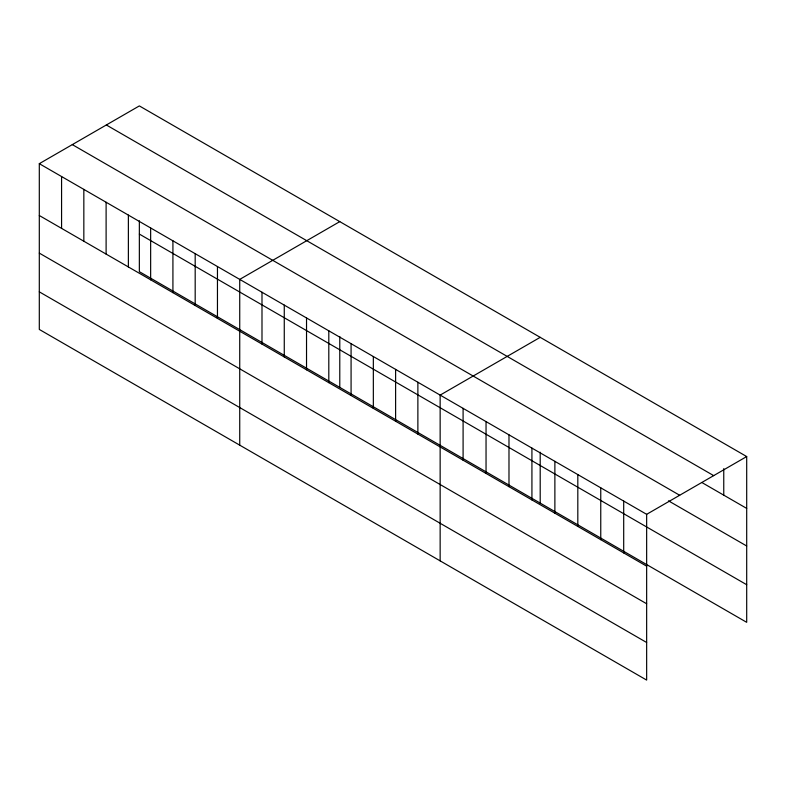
<?xml version="1.0" encoding="UTF-8"?>
<svg xmlns="http://www.w3.org/2000/svg" width="786" height="786" viewBox="0 0 786 786"><rect width="100%" height="100%" fill="white"/><g stroke="black" fill="none" stroke-linecap="round" stroke-linejoin="round"><path stroke-width="1.18" d="M39.3 163.675L646.652 514.329L646.652 680.087L39.3 329.442L39.3 163.675L139.348 105.913L746.7 456.558L746.7 622.325L139.348 271.671L139.348 220.768M339.778 221.623L239.73 279.394L239.73 445.151M540.198 337.341L440.15 395.103L440.15 560.87M646.652 514.329L746.7 456.558M106.336 124.974L713.688 475.628M701.859 482.506L746.7 508.404M72.312 144.614L679.664 495.259M668.483 500.839L746.7 545.995M139.348 234.081L746.7 584.725M39.3 215.511L646.652 566.166M39.3 253.112L646.652 603.756M39.3 291.842L646.652 642.496M723.759 468.633L723.759 495.151M623.701 501.075L623.701 552.922M600.759 487.831L600.759 539.668M577.818 474.587L577.818 526.423M554.877 461.343L554.877 513.179M540.198 452.196L540.198 503.099M531.925 448.089L531.925 499.935M508.984 434.845L508.984 486.681M486.043 421.601L486.043 473.437M463.092 408.347L463.092 460.193M417.877 382.251L417.877 434.088M395.613 369.391L395.613 421.227M373.34 356.53L373.34 408.376M351.077 343.679L351.077 395.515M339.778 336.477L339.778 387.39M328.803 330.818L328.803 382.654M306.53 317.957L306.53 369.803M284.267 305.106L284.267 356.942M261.993 292.245L261.993 344.081M217.457 266.533L217.457 318.369M195.183 253.672L195.183 305.518M172.92 240.821L172.92 292.657M150.647 227.96L150.647 279.796M128.373 215.109L128.373 266.945M106.11 202.248L106.11 254.084M83.837 189.387L83.837 241.233M61.573 176.536L61.573 228.372"/></g></svg>
